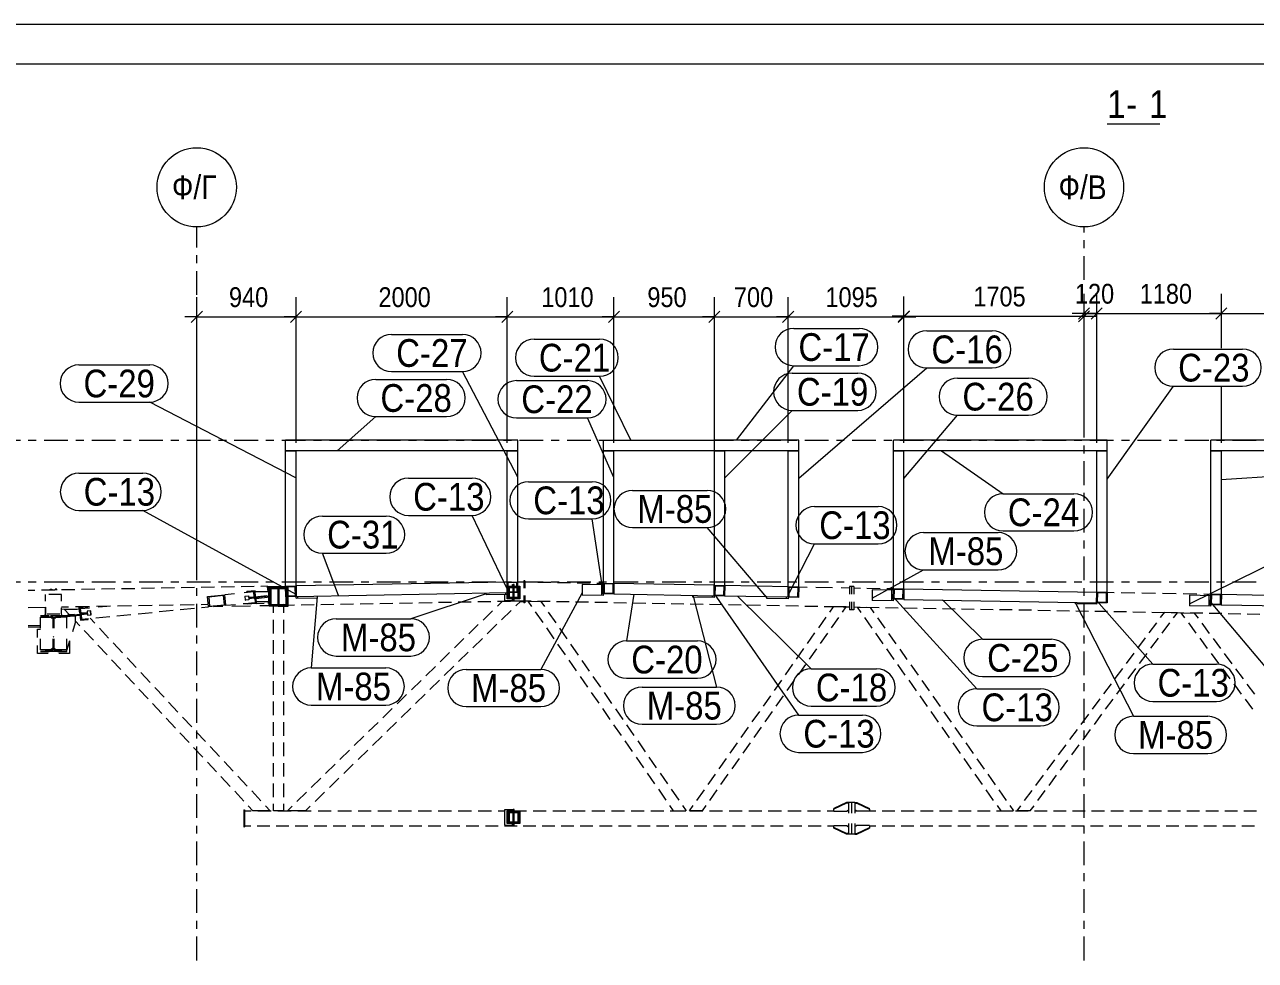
# Model space of a CAD drawing. Header units: millimetres. Extents: x -50 to 544, y -173 to 247.
# Drawn here: x 234.9 to 390.2, y 128.7 to 246.9 of the extents above; entities that cross this region are included whole.
import ezdxf

# ---------------------------------------------------------------- set-up
doc = ezdxf.new("R2010")
doc.units = ezdxf.units.MM
doc.linetypes.add('XKITLINE00', pattern=[0])
doc.linetypes.add('XKITLINE03', pattern=[6, 3, -1, 1, -1])
for name, color, linetype, lineweight in [('DrawingSheet', 5, 'Continuous', 0), ('OtherObjectType', 1, 'Continuous', 0), ('Part', 2, 'Continuous', 0), ('PartMark', 3, 'Continuous', 0), ('S-GRID', 1, 'Continuous', 0), ('Z-DIMENSIONS', 1, 'Continuous', 0)]:
    doc.layers.add(name, color=color, linetype=linetype, lineweight=lineweight)
doc.styles.add('GOST type A', font='ARIAL.TTF')

msp = doc.modelspace()

# ---------------------------------------------------------------- linework, layer by layer
at = {"layer": 'DrawingSheet', "linetype": 'XKITLINE00', "lineweight": 0}
for p, q in [((544.26, 246.85), (-49.74, 246.85)), ((539.26, 241.85), (-29.74, 241.85))]:
    msp.add_line(p, q, dxfattribs=at)
at = {"layer": 'OtherObjectType', "linetype": 'XKITLINE00', "lineweight": 0}
msp.add_line((371.53, 234.32), (378.19, 234.32), dxfattribs=at)
at = {"layer": 'Part', "linetype": 'XKITLINE00', "lineweight": 0}
for p, q in [((297.15, 194.39), (267.81, 194.39)), ((267.81, 193.06), (267.81, 194.39)), ((267.81, 193.06), (267.81, 194.39)), ((297.15, 193.06), (297.15, 194.39)), ((297.15, 193.06), (297.15, 194.39)), ((307.95, 194.39), (321.95, 194.39)), ((307.95, 193.06), (307.95, 194.39)), ((307.95, 193.06), (307.95, 194.39)), ((332.61, 194.39), (321.95, 194.39)), ((321.95, 193.06), (321.95, 194.39)), ((321.95, 193.06), (321.95, 194.39)), ((332.61, 193.06), (332.61, 194.39)), ((332.61, 193.06), (332.61, 194.39)), ((371.55, 194.39), (344.55, 194.39)), ((344.55, 193.06), (344.55, 194.39)), ((344.55, 193.06), (344.55, 194.39)), ((371.55, 193.06), (371.55, 194.39)), ((371.55, 193.06), (371.55, 194.39)), ((412.61, 194.39), (384.61, 194.39)), ((384.61, 193.06), (384.61, 194.39)), ((384.61, 193.06), (384.61, 194.39)), ((297.15, 193.06), (267.81, 193.06)), ((267.81, 175.97), (267.81, 193.06)), ((267.81, 193.06), (269.15, 193.06)), ((269.15, 176), (269.15, 193.06)), ((295.81, 176.48), (295.81, 193.06)), ((295.81, 193.06), (297.15, 193.06)), ((297.15, 176.51), (297.15, 193.06)), ((321.95, 193.06), (307.95, 193.06)), ((307.95, 176.34), (307.95, 193.06)), ((307.95, 193.06), (309.28, 193.06)), ((309.28, 176.31), (309.28, 193.06)), ((332.61, 193.06), (321.95, 193.06)), ((321.95, 176.08), (321.95, 193.06)), ((321.95, 193.06), (323.28, 193.06)), ((323.28, 176.05), (323.28, 193.06)), ((331.28, 175.9), (331.28, 193.06)), ((331.28, 193.06), (332.61, 193.06)), ((332.61, 175.87), (332.61, 193.06)), ((371.55, 193.06), (344.55, 193.06)), ((344.55, 175.66), (344.55, 193.06)), ((344.55, 193.06), (345.88, 193.06)), ((345.88, 175.64), (345.88, 193.06)), ((370.21, 175.21), (370.21, 193.06)), ((370.21, 193.06), (371.55, 193.06)), ((371.55, 175.21), (371.55, 193.06)), ((412.61, 193.06), (384.61, 193.06)), ((384.61, 174.96), (384.61, 193.06)), ((384.61, 193.06), (385.95, 193.06)), ((385.95, 174.94), (385.95, 193.06)), ((238.11, 175.47), (238.11, 175.59)), ((238.11, 175.59), (238.32, 175.59)), ((238.32, 175.59), (238.32, 175.47)), ((238.96, 175.59), (238.75, 175.59)), ((238.75, 175.59), (238.75, 175.48)), ((238.96, 175.48), (238.96, 175.59)), ((243.74, 175.57), (242.06, 175.54)), ((246.26, 175.61), (244.58, 175.58)), ((248.78, 175.65), (247.1, 175.62)), ((251.29, 175.7), (249.62, 175.67)), ((253.81, 175.74), (252.13, 175.71)), ((256.33, 175.79), (254.65, 175.76)), ((258.85, 175.83), (257.17, 175.8)), ((261.36, 175.88), (259.69, 175.85)), ((263.88, 175.92), (262.2, 175.89)), ((265.56, 175.95), (264.72, 175.94)), ((265.56, 175.93), (267.81, 175.97)), ((265.57, 175.46), (265.56, 175.95)), ((265.56, 175.9), (265.61, 175.9)), ((265.63, 175.3), (265.61, 175.9)), ((265.75, 175.3), (265.75, 175.84)), ((265.75, 175.84), (266.89, 175.84)), ((265.88, 175.71), (268.01, 175.71)), ((265.88, 173.57), (265.88, 175.71)), ((265.97, 175.61), (265.97, 173.67)), ((267.92, 175.61), (265.97, 175.61)), ((267.21, 175.76), (266.68, 175.76)), ((266.68, 175.76), (266.68, 175.71)), ((267, 175.84), (266.89, 175.84)), ((266.89, 175.76), (266.89, 175.84)), ((266.89, 173.67), (266.89, 175.61)), ((267, 175.84), (267.81, 175.84)), ((267, 175.76), (267, 175.84)), ((267, 173.67), (267, 175.61)), ((267.21, 175.71), (267.21, 175.76)), ((267.84, 175.61), (267.74, 175.71)), ((267.81, 175.97), (269.15, 176)), ((267.84, 174.64), (267.81, 175.97)), ((269.05, 175.9), (267.91, 175.88)), ((267.91, 175.88), (267.93, 174.73)), ((267.91, 175.84), (268.15, 175.84)), ((267.92, 173.67), (267.92, 175.61)), ((268.01, 175.71), (268.01, 173.57)), ((268.15, 174.74), (268.15, 175.84)), ((269.08, 174.75), (269.05, 175.9)), ((295.79, 176.48), (269.15, 176)), ((269.15, 176), (269.17, 174.66)), ((295.79, 176.48), (297.12, 176.51)), ((295.79, 176.48), (295.81, 176.48)), ((295.81, 175.15), (295.79, 176.48)), ((295.79, 176.48), (295.79, 176.48)), ((297.03, 176.41), (295.88, 176.39)), ((295.88, 176.39), (295.9, 175.25)), ((295.89, 175.97), (296.56, 175.97)), ((295.95, 175.83), (297.28, 175.83)), ((295.95, 174.5), (295.95, 175.83)), ((296.04, 175.74), (296.04, 174.59)), ((297.19, 175.74), (296.04, 175.74)), ((296.35, 175.83), (296.35, 175.89)), ((296.35, 175.89), (296.88, 175.89)), ((296.47, 175.97), (296.47, 176.17)), ((296.47, 176.17), (296.56, 176.17)), ((296.67, 176.17), (296.56, 176.17)), ((296.56, 175.89), (296.56, 176.17)), ((296.56, 175.26), (296.56, 175.74)), ((296.67, 175.89), (296.67, 176.17)), ((296.67, 175.97), (297.04, 175.97)), ((296.67, 175.26), (296.67, 175.74)), ((296.95, 175.74), (296.86, 175.83)), ((296.88, 175.83), (296.88, 175.89)), ((297.05, 175.27), (297.03, 176.41)), ((297.12, 176.51), (297.15, 175.17)), ((297.12, 176.51), (297.15, 176.51)), ((297.13, 175.97), (297.41, 175.97)), ((297.15, 176.51), (297.88, 176.52)), ((297.19, 174.59), (297.19, 175.74)), ((297.28, 175.83), (297.28, 174.5)), ((297.41, 175.97), (297.41, 174.37)), ((298.01, 176.66), (297.88, 176.66)), ((297.88, 176.66), (297.88, 175.72)), ((298.01, 176.66), (298.01, 175.72)), ((298.01, 176.52), (298.84, 176.51)), ((299.67, 176.49), (301.32, 176.46)), ((302.15, 176.45), (303.81, 176.41)), ((304.63, 176.4), (306.29, 176.37)), ((305.28, 176.19), (305.25, 174.85)), ((307.94, 176.14), (305.28, 176.19)), ((307.12, 176.35), (307.95, 176.34)), ((307.73, 174.81), (307.76, 176.14)), ((307.92, 175), (307.95, 176.34)), ((307.95, 176.34), (309.28, 176.31)), ((308.04, 176.24), (308.02, 175.1)), ((309.18, 176.22), (308.04, 176.24)), ((309.16, 175.07), (309.18, 176.22)), ((309.28, 176.31), (309.25, 174.98)), ((321.94, 176.08), (309.28, 176.31)), ((321.92, 174.74), (321.95, 176.08)), ((321.92, 174.74), (321.94, 176.08)), ((321.94, 176.08), (321.95, 176.08)), ((321.94, 175.88), (321.94, 175.88)), ((321.95, 176.08), (323.28, 176.05)), ((322.04, 175.98), (322.02, 174.83)), ((323.18, 175.96), (322.04, 175.98)), ((323.16, 174.81), (323.18, 175.96)), ((323.28, 176.05), (323.25, 174.72)), ((331.28, 175.9), (323.28, 176.05)), ((331.25, 174.57), (331.28, 175.9)), ((331.26, 174.57), (331.28, 175.9)), ((331.28, 175.9), (332.61, 175.87)), ((331.28, 175.9), (331.28, 175.9)), ((331.28, 175.7), (331.28, 175.7)), ((331.37, 175.8), (331.35, 174.66)), ((332.52, 175.78), (331.37, 175.8)), ((332.5, 174.64), (332.52, 175.78)), ((332.61, 175.87), (332.59, 174.54)), ((332.61, 175.88), (333.68, 175.86)), ((334.75, 175.84), (336.88, 175.8)), ((337.95, 175.78), (339.01, 175.76)), ((339.28, 175.92), (339.01, 175.93)), ((339.01, 175.93), (339.01, 174.95)), ((339.55, 175.92), (339.28, 175.92)), ((339.28, 175.92), (339.28, 174.95)), ((339.28, 175.92), (339.28, 174.95)), ((339.55, 175.92), (339.54, 174.95)), ((339.55, 175.75), (340.38, 175.73)), ((341.21, 175.72), (342.88, 175.69)), ((343.71, 175.67), (344.55, 175.66)), ((344.52, 174.33), (344.55, 175.66)), ((344.55, 175.66), (345.88, 175.64)), ((344.64, 175.56), (344.62, 174.42)), ((345.78, 175.54), (344.64, 175.56)), ((345.88, 175.64), (345.86, 174.3)), ((345.88, 175.64), (370.21, 175.21)), ((236.19, 175.43), (235.35, 175.42)), ((238.71, 175.48), (237.03, 175.45)), ((237.53, 174.09), (237.53, 174.92)), ((239.53, 174.92), (237.95, 174.92)), ((239.53, 174.09), (239.53, 174.92)), ((241.22, 175.52), (239.55, 175.49)), ((257.97, 174.67), (260.15, 174.88)), ((258.1, 173.34), (257.97, 174.67)), ((260.01, 174.77), (258.13, 174.59)), ((258.13, 174.59), (258.24, 173.45)), ((258.98, 174.67), (258.88, 174.76)), ((260.12, 173.63), (260.01, 174.77)), ((261.37, 175), (260.15, 174.88)), ((260.28, 173.55), (260.15, 174.88)), ((263.82, 175.23), (262.6, 175.11)), ((262.68, 174.72), (262.73, 174.19)), ((262.68, 174.72), (262.71, 174.72)), ((262.71, 174.72), (263.13, 174.76)), ((262.76, 174.19), (262.71, 174.72)), ((262.73, 174.19), (262.76, 174.19)), ((263.18, 174.23), (262.76, 174.19)), ((263.97, 175.38), (262.92, 175.28)), ((262.93, 175.15), (262.92, 175.28)), ((263.13, 174.76), (263.18, 174.23)), ((263.15, 174.55), (265.47, 174.77)), ((263.15, 174.56), (263.87, 174.63)), ((263.16, 174.45), (264.42, 174.57)), ((263.16, 174.43), (263.89, 174.5)), ((263.37, 174.47), (263.36, 174.57)), ((263.87, 174.63), (263.82, 175.23)), ((263.96, 174.63), (263.89, 175.37)), ((263.89, 174.5), (263.9, 174.37)), ((264.04, 174.64), (263.97, 175.38)), ((264.04, 173.78), (263.97, 174.52)), ((263.98, 175.3), (265.88, 175.3)), ((264.05, 174.53), (264.12, 173.79)), ((264.06, 174.42), (265.88, 174.6)), ((265.87, 174.7), (264.42, 174.57)), ((264.59, 174.48), (264.58, 174.58)), ((265.48, 174.67), (265.47, 174.77)), ((265.72, 174.69), (265.72, 175.3)), ((265.72, 173.97), (265.72, 174.58)), ((265.88, 174.6), (265.87, 174.7)), ((265.97, 175.23), (265.88, 175.33)), ((269.17, 174.66), (267.84, 174.64)), ((268.01, 175.44), (267.92, 175.53)), ((267.93, 174.73), (269.08, 174.75)), ((268.15, 173.44), (268.15, 174.64)), ((269.17, 174.66), (295.81, 175.15)), ((269.17, 174.46), (269.17, 174.66)), ((269.17, 174.46), (271.84, 174.51)), ((269.36, 174.47), (269.36, 174.67)), ((271.84, 174.51), (271.84, 174.71)), ((289.62, 173.97), (291.27, 174)), ((292.1, 174.02), (293.75, 174.05)), ((293.15, 174.9), (293.15, 175.1)), ((293.15, 174.9), (295.63, 174.95)), ((294.56, 173.46), (295.16, 174.04)), ((294.58, 174.06), (296.23, 174.09)), ((295.41, 174.05), (295.41, 174.08)), ((295.49, 174.17), (295.49, 174.94)), ((295.49, 174.17), (296.56, 174.17)), ((295.63, 174.95), (295.63, 175.15)), ((295.63, 174.95), (295.82, 174.95)), ((297.15, 175.17), (295.81, 175.15)), ((295.82, 174.95), (295.81, 175.15)), ((295.81, 174.37), (295.81, 174.95)), ((296.56, 174.37), (295.81, 174.37)), ((295.9, 175.25), (297.05, 175.27)), ((297.5, 174.09), (295.91, 174.06)), ((297.28, 174.5), (295.95, 174.5)), ((296.04, 174.59), (297.19, 174.59)), ((296.35, 174.45), (296.35, 174.5)), ((296.35, 174.45), (296.88, 174.45)), ((296.47, 174.17), (296.47, 174.37)), ((296.56, 174.59), (296.56, 175.16)), ((296.56, 174.17), (296.56, 174.45)), ((296.56, 174.17), (296.67, 174.17)), ((296.56, 174.07), (296.56, 174.1)), ((296.67, 174.59), (296.67, 175.17)), ((296.67, 174.17), (296.67, 174.45)), ((297.41, 174.37), (296.67, 174.37)), ((296.67, 174.07), (296.67, 174.1)), ((296.88, 174.45), (296.88, 174.5)), ((296.89, 173.5), (297.5, 174.09)), ((297.05, 174.11), (297.88, 174.12)), ((297.28, 175.41), (297.19, 175.51)), ((297.81, 174.12), (297.81, 173.97)), ((297.88, 174.79), (297.88, 173.86)), ((298.01, 174.79), (298.01, 173.86)), ((298.01, 174.12), (298.82, 174.11)), ((298.4, 174.08), (300.04, 174.05)), ((298.4, 174.08), (298.87, 173.41)), ((299.62, 174.09), (301.23, 174.06)), ((300.04, 174.05), (300.51, 173.38)), ((302.03, 174.05), (303.64, 174.02)), ((304.44, 174), (306.05, 173.97)), ((307.92, 174.8), (305.25, 174.85)), ((307.92, 175), (307.92, 174.8)), ((309.25, 174.98), (307.92, 175)), ((308.02, 175.1), (309.16, 175.07)), ((309.25, 174.98), (321.92, 174.74)), ((319.25, 174.59), (319.25, 174.79)), ((321.92, 174.54), (319.25, 174.59)), ((321.73, 174.55), (321.73, 174.75)), ((321.92, 174.74), (321.92, 174.54)), ((323.25, 174.72), (321.92, 174.74)), ((322.02, 174.83), (323.16, 174.81)), ((323.25, 174.72), (323.27, 175.38)), ((331.25, 174.57), (323.25, 174.72)), ((323.25, 174.72), (323.25, 174.72)), ((328.59, 174.42), (328.59, 174.62)), ((331.25, 174.37), (328.59, 174.42)), ((331.06, 174.37), (331.07, 174.57)), ((331.26, 174.57), (331.25, 174.37)), ((332.59, 174.54), (331.26, 174.57)), ((331.35, 174.66), (332.5, 174.64)), ((341.88, 175.51), (341.85, 174.17)), ((344.52, 174.13), (341.85, 174.17)), ((344.54, 175.46), (341.88, 175.51)), ((344.33, 174.13), (344.36, 175.46)), ((344.52, 174.33), (344.52, 174.13)), ((345.86, 174.3), (344.52, 174.33)), ((344.62, 174.42), (345.76, 174.4)), ((345.76, 174.4), (345.78, 175.54)), ((345.86, 174.3), (370.19, 173.88)), ((370.19, 173.88), (370.21, 175.21)), ((370.21, 175.21), (371.55, 175.19)), ((370.21, 175.21), (371.55, 175.21)), ((370.3, 175.12), (370.28, 173.97)), ((371.45, 175.1), (370.3, 175.12)), ((371.43, 173.95), (371.45, 175.1)), ((371.55, 175.19), (371.52, 173.86)), ((371.55, 175.19), (372.42, 175.17)), ((373.29, 175.16), (375.03, 175.13)), ((375.9, 175.11), (377.64, 175.08)), ((378.51, 175.07), (380.26, 175.04)), ((381.13, 175.02), (382.87, 174.99)), ((381.94, 174.81), (381.92, 173.47)), ((384.61, 174.76), (381.94, 174.81)), ((383.74, 174.98), (384.61, 174.96)), ((384.4, 173.43), (384.42, 174.76)), ((384.59, 173.63), (384.61, 174.96)), ((384.61, 174.96), (385.95, 174.94)), ((384.7, 174.87), (384.68, 173.72)), ((385.85, 174.85), (384.7, 174.87)), ((385.83, 173.7), (385.85, 174.85)), ((385.95, 174.94), (385.92, 173.6)), ((385.95, 174.94), (411.28, 174.5)), ((235.35, 173.28), (237.53, 173.32)), ((237.53, 173.32), (237.53, 172.26)), ((237.53, 172.42), (237.53, 173.25)), ((239.53, 173.36), (240.42, 173.37)), ((239.53, 172.42), (239.53, 173.25)), ((239.53, 173.05), (241.8, 173.09)), ((239.92, 173.03), (241.5, 173.06)), ((240.52, 172.39), (239.92, 173.03)), ((240.38, 172.38), (241.18, 172.45)), ((241.3, 173.39), (243.06, 173.42)), ((241.49, 172.37), (242.79, 172.5)), ((241.78, 173.26), (242.76, 173.35)), ((241.85, 172.52), (241.78, 173.26)), ((241.94, 172.52), (241.87, 173.27)), ((241.96, 173.14), (243.06, 173.25)), ((242.01, 172.54), (241.96, 173.14)), ((241.98, 172.53), (242.78, 172.6)), ((242.78, 172.62), (242.01, 172.54)), ((242.03, 172.41), (242.79, 172.48)), ((242.59, 172.48), (242.58, 172.59)), ((242.76, 173.35), (242.77, 173.22)), ((243.23, 172.86), (242.76, 172.82)), ((242.76, 172.82), (242.81, 172.29)), ((243.25, 172.33), (243.2, 172.86)), ((243.28, 172.33), (243.23, 172.86)), ((243.95, 173.44), (245.71, 173.47)), ((244.17, 173.35), (245.28, 173.46)), ((246.59, 173.48), (248.36, 173.51)), ((249.2, 172.49), (250.98, 172.66)), ((249.24, 173.53), (251, 173.56)), ((251.87, 172.75), (253.65, 172.92)), ((251.89, 173.58), (253.65, 173.61)), ((254.53, 173.62), (256.3, 173.65)), ((254.54, 173), (256.32, 173.17)), ((257.18, 173.67), (258.06, 173.69)), ((257.21, 173.26), (258.1, 173.34)), ((260.28, 173.55), (258.1, 173.34)), ((258.24, 173.45), (260.12, 173.63)), ((258.71, 173.4), (259.89, 173.43)), ((260.27, 173.61), (260.11, 173.74)), ((260.28, 173.55), (261.5, 173.67)), ((261.06, 173.45), (263.4, 173.49)), ((262.47, 173.76), (263.06, 173.77)), ((262.72, 173.79), (263.94, 173.9)), ((263.07, 173.69), (263.06, 173.82)), ((264.12, 173.79), (263.07, 173.69)), ((265.88, 173.97), (264.1, 173.97)), ((264.12, 173.79), (265.12, 173.81)), ((264.57, 173.51), (265.75, 173.53)), ((265.6, 173.87), (265.65, 173.87)), ((265.65, 173.87), (265.65, 173.97)), ((265.75, 173.44), (265.75, 173.97)), ((266.89, 173.44), (265.75, 173.44)), ((268.01, 173.57), (265.88, 173.57)), ((265.97, 173.67), (267.92, 173.67)), ((266.28, 172.58), (266.28, 173.44)), ((266.68, 173.52), (266.68, 173.57)), ((267.21, 173.52), (266.68, 173.52)), ((266.89, 173.44), (266.89, 173.52)), ((266.89, 173.44), (267, 173.44)), ((267, 173.44), (267, 173.52)), ((267, 173.44), (268.15, 173.44)), ((267.21, 173.57), (267.21, 173.52)), ((267.63, 173.57), (267.54, 173.67)), ((267.61, 172.58), (267.61, 173.44)), ((268.15, 173.58), (268.97, 173.59)), ((269.8, 173.61), (271.45, 173.64)), ((272.28, 173.65), (273.93, 173.68)), ((274.75, 173.7), (276.41, 173.73)), ((277.23, 173.74), (278.88, 173.77)), ((279.71, 173.79), (281.36, 173.82)), ((282.19, 173.83), (283.84, 173.86)), ((284.66, 173.88), (286.32, 173.91)), ((287.14, 173.93), (288.79, 173.96)), ((292.75, 171.69), (293.96, 172.87)), ((295.08, 171.73), (296.29, 172.91)), ((297.81, 173.97), (297.37, 173.97)), ((298.01, 173.86), (297.88, 173.86)), ((299.34, 172.73), (300.28, 171.37)), ((300.98, 172.7), (301.92, 171.34)), ((306.85, 173.96), (308.46, 173.93)), ((309.27, 173.91), (310.87, 173.88)), ((311.68, 173.87), (313.29, 173.84)), ((314.09, 173.82), (315.7, 173.79)), ((316.5, 173.78), (318.11, 173.75)), ((318.91, 173.73), (320.52, 173.7)), ((321.32, 173.69), (322.93, 173.66)), ((323.74, 173.64), (325.34, 173.61)), ((326.15, 173.6), (327.76, 173.57)), ((328.56, 173.55), (330.17, 173.52)), ((330.97, 173.51), (332.58, 173.48)), ((333.38, 173.46), (334.99, 173.43)), ((335.79, 173.42), (337.4, 173.39)), ((336.52, 172.7), (336.98, 173.36)), ((338.59, 173.34), (337.01, 173.36)), ((338.13, 172.68), (338.59, 173.34)), ((338.21, 173.37), (339.01, 173.36)), ((339.01, 173.97), (339.01, 172.99)), ((339.28, 172.99), (339.01, 172.99)), ((339.28, 173.97), (339.28, 172.99)), ((339.28, 173.97), (339.28, 172.99)), ((339.54, 172.99), (339.28, 172.99)), ((339.54, 173.97), (339.54, 172.99)), ((339.54, 173.35), (340.34, 173.33)), ((339.97, 173.31), (341.62, 173.28)), ((339.97, 173.31), (340.43, 172.65)), ((341.14, 173.32), (342.75, 173.29)), ((341.62, 173.28), (342.09, 172.62)), ((343.55, 173.28), (345.15, 173.25)), ((345.95, 173.23), (347.55, 173.21)), ((348.35, 173.19), (349.95, 173.16)), ((350.76, 173.15), (352.36, 173.12)), ((353.16, 173.11), (354.76, 173.08)), ((355.56, 173.07), (357.16, 173.04)), ((357.96, 173.02), (359.56, 173)), ((360.37, 172.98), (361.97, 172.96)), ((362.77, 172.94), (364.37, 172.91)), ((365.17, 172.9), (366.77, 172.87)), ((367.52, 173.73), (367.52, 173.93)), ((370.19, 173.68), (367.52, 173.73)), ((367.57, 172.86), (369.18, 172.83)), ((369.98, 172.82), (371.58, 172.79)), ((370, 173.68), (370, 173.88)), ((370.19, 173.88), (370.19, 173.68)), ((371.52, 173.86), (370.19, 173.88)), ((370.28, 173.97), (371.43, 173.95)), ((372.38, 172.77), (373.98, 172.75)), ((374.78, 172.73), (376.38, 172.7)), ((377.18, 172.69), (378.79, 172.66)), ((378.28, 171.99), (378.75, 172.63)), ((380.39, 172.6), (378.81, 172.63)), ((379.59, 172.65), (381.19, 172.62)), ((379.92, 171.96), (380.39, 172.6)), ((380.84, 172.6), (382.52, 172.57)), ((380.84, 172.6), (381.31, 171.96)), ((384.59, 173.43), (381.92, 173.47)), ((381.99, 172.61), (383.59, 172.58)), ((382.52, 172.57), (383, 171.93)), ((384.39, 172.56), (385.99, 172.54)), ((384.59, 173.63), (384.59, 173.43)), ((385.92, 173.6), (384.59, 173.63)), ((384.68, 173.72), (385.83, 173.7)), ((385.92, 173.6), (411.26, 173.16)), ((386.8, 172.52), (388.4, 172.49)), ((389.2, 172.48), (390.8, 172.45)), ((235.35, 171.01), (236.87, 171.03)), ((236.87, 172.26), (237.98, 172.26)), ((236.87, 172.07), (238.3, 172.07)), ((236.87, 170.68), (236.87, 172.06)), ((236.87, 172.06), (238.21, 172.06)), ((238.47, 172.07), (236.89, 172.07)), ((237.47, 172.26), (237.47, 172.39)), ((237.47, 172.39), (237.53, 172.39)), ((237.47, 172.06), (237.47, 172.07)), ((237.53, 172.26), (237.53, 172.42)), ((237.53, 172.26), (237.53, 172.26)), ((239.31, 172.42), (237.72, 172.42)), ((238.14, 172.26), (239.53, 172.26)), ((238.21, 172.06), (238.38, 171.88)), ((238.47, 170.68), (238.47, 172.07)), ((238.47, 171.75), (238.59, 171.87)), ((238.59, 171.79), (238.59, 172.07)), ((238.59, 172.07), (239.44, 172.07)), ((238.59, 172.07), (238.59, 170.68)), ((238.86, 172.06), (238.68, 171.88)), ((238.79, 172.07), (238.98, 172.26)), ((240.2, 172.07), (238.8, 172.07)), ((240.2, 172.06), (238.86, 172.06)), ((239.09, 172.26), (240.2, 172.26)), ((239.53, 172.39), (239.6, 172.39)), ((239.6, 172.26), (239.6, 172.39)), ((239.6, 172.06), (239.6, 172.07)), ((240.2, 172.25), (241.49, 172.37)), ((240.2, 172.25), (240.2, 172.26)), ((240.2, 172.26), (240.2, 172.07)), ((240.2, 172.1), (240.2, 172.25)), ((240.21, 172.14), (240.2, 172.25)), ((240.2, 170.68), (240.2, 172.06)), ((240.21, 172.14), (241.87, 172.3)), ((240.39, 172.27), (240.38, 172.38)), ((240.76, 172.2), (240.75, 172.3)), ((241.27, 171.35), (240.91, 170.21)), ((241, 172.22), (241.25, 172.24)), ((241.27, 172.24), (241.27, 171.35)), ((241.84, 170.97), (241.27, 171.59)), ((241.86, 172.41), (241.93, 171.67)), ((241.93, 171.67), (242.91, 171.76)), ((242.02, 171.67), (241.95, 172.42)), ((242.03, 172.41), (242.08, 171.81)), ((242.08, 171.81), (242.97, 171.9)), ((242.81, 172.29), (243.28, 172.33)), ((242.91, 171.76), (242.9, 171.89)), ((243.73, 171.29), (243.15, 171.92)), ((243.86, 171.98), (245.64, 172.15)), ((246.53, 172.24), (248.31, 172.41)), ((266.28, 170), (266.28, 171.72)), ((267.61, 170), (267.61, 171.72)), ((290.94, 169.93), (292.15, 171.11)), ((293.27, 169.97), (294.48, 171.15)), ((335.12, 170.72), (336.05, 172.04)), ((336.73, 170.7), (337.66, 172.02)), ((340.9, 171.99), (341.83, 170.68)), ((342.55, 171.97), (343.48, 170.65)), ((376.85, 170.07), (377.8, 171.35)), ((378.49, 170.04), (379.44, 171.32)), ((381.79, 171.32), (382.74, 170.03)), ((383.47, 171.29), (384.42, 170.01)), ((235.35, 170.82), (236.87, 170.85)), ((236.53, 169.5), (236.53, 170.52)), ((236.53, 170.52), (236.87, 170.52)), ((238.47, 169.51), (238.59, 169.63)), ((243.57, 169.13), (242.42, 170.36)), ((245.48, 169.42), (244.32, 170.67)), ((289.14, 168.17), (290.34, 169.35)), ((291.46, 168.2), (292.67, 169.38)), ((300.75, 170.69), (301.7, 169.33)), ((302.4, 170.66), (303.34, 169.31)), ((333.72, 168.74), (334.65, 170.06)), ((335.34, 168.72), (336.27, 170.04)), ((342.29, 170.02), (343.22, 168.7)), ((343.94, 169.99), (344.87, 168.68)), ((375.42, 168.14), (376.37, 169.43)), ((377.06, 168.12), (378.01, 169.4)), ((383.22, 169.39), (384.17, 168.11)), ((384.9, 169.37), (385.85, 168.09)), ((236.53, 167.46), (236.53, 168.48)), ((236.87, 167.92), (236.87, 169.3)), ((236.87, 167.92), (236.87, 167.92)), ((236.87, 167.92), (238.21, 167.92)), ((238.21, 167.92), (236.87, 167.92)), ((236.87, 167.91), (236.88, 167.91)), ((237.27, 167.91), (238.47, 167.91)), ((237.47, 167.91), (237.47, 167.92)), ((238.21, 167.92), (238.47, 168.19)), ((238.47, 168.19), (238.21, 167.92)), ((238.47, 167.91), (238.47, 169.3)), ((238.59, 169.3), (238.59, 167.91)), ((238.59, 167.91), (238.59, 168.19)), ((238.59, 168.19), (238.86, 167.92)), ((238.59, 167.91), (240.18, 167.91)), ((240.2, 167.92), (238.86, 167.92)), ((238.86, 167.92), (238.86, 167.92)), ((238.86, 167.92), (240.2, 167.92)), ((238.93, 167.72), (239.12, 167.91)), ((239.6, 167.91), (239.6, 167.92)), ((240.2, 167.92), (240.2, 169.3)), ((240.56, 169.07), (240.2, 167.92)), ((240.2, 167.72), (240.2, 167.91)), ((240.53, 168.99), (240.53, 167.46)), ((245.29, 167.28), (244.14, 168.51)), ((247.23, 167.55), (246.07, 168.8)), ((266.28, 167.41), (266.28, 169.14)), ((267.61, 167.41), (267.61, 169.14)), ((302.17, 168.65), (303.11, 167.3)), ((303.81, 168.63), (304.75, 167.27)), ((332.33, 166.76), (333.26, 168.08)), ((333.94, 166.74), (334.87, 168.06)), ((343.69, 168.04), (344.62, 166.72)), ((345.34, 168.02), (346.26, 166.7)), ((237.87, 167.46), (236.53, 167.46)), ((236.87, 167.72), (237.98, 167.72)), ((236.87, 167.72), (237.98, 167.72)), ((239.6, 167.72), (237.47, 167.72)), ((237.47, 167.72), (237.47, 167.72)), ((239.09, 167.72), (240.2, 167.72)), ((239.09, 167.72), (240.2, 167.72)), ((240.53, 167.46), (239.2, 167.46)), ((239.6, 167.72), (239.6, 167.72)), ((247.02, 165.44), (245.87, 166.67)), ((248.98, 165.68), (247.82, 166.93)), ((266.28, 164.83), (266.28, 166.55)), ((267.61, 164.83), (267.61, 166.55)), ((287.33, 166.41), (288.53, 167.58)), ((289.65, 166.44), (290.86, 167.62)), ((303.58, 166.62), (304.52, 165.26)), ((305.22, 166.6), (306.16, 165.24)), ((373.99, 166.22), (374.94, 167.5)), ((375.63, 166.2), (376.58, 167.48)), ((384.64, 167.47), (385.6, 166.19)), ((386.32, 167.45), (387.27, 166.17)), ((248.74, 163.6), (247.59, 164.83)), ((250.73, 163.81), (249.56, 165.06)), ((285.52, 164.65), (286.73, 165.82)), ((287.84, 164.67), (289.05, 165.85)), ((330.93, 164.78), (331.86, 166.1)), ((332.55, 164.76), (333.48, 166.08)), ((345.08, 166.06), (346.01, 164.75)), ((346.73, 166.04), (347.66, 164.73)), ((372.55, 164.29), (373.51, 165.58)), ((374.2, 164.27), (375.15, 165.56)), ((386.07, 165.55), (387.02, 164.27)), ((387.75, 165.53), (388.7, 164.25)), ((252.48, 161.95), (251.31, 163.19)), ((266.28, 162.25), (266.28, 163.97)), ((267.61, 162.25), (267.61, 163.97)), ((283.71, 162.88), (284.92, 164.06)), ((286.03, 162.91), (287.24, 164.09)), ((304.99, 164.58), (305.93, 163.22)), ((306.63, 164.56), (307.57, 163.21)), ((329.53, 162.8), (330.46, 164.12)), ((331.15, 162.78), (332.08, 164.1)), ((346.48, 164.09), (347.41, 162.77)), ((348.12, 164.07), (349.05, 162.75)), ((371.12, 162.37), (372.08, 163.65)), ((372.77, 162.35), (373.73, 163.63)), ((387.5, 163.63), (388.45, 162.35)), ((389.18, 163.61), (390.13, 162.33)), ((250.47, 161.75), (249.32, 162.98)), ((281.91, 161.12), (283.11, 162.3)), ((284.22, 161.14), (285.43, 162.32)), ((306.4, 162.55), (307.35, 161.19)), ((308.04, 162.53), (308.98, 161.17)), ((328.14, 160.82), (329.07, 162.14)), ((329.76, 160.8), (330.69, 162.12)), ((347.87, 162.11), (348.8, 160.79)), ((349.51, 162.09), (350.44, 160.78)), ((369.69, 160.44), (370.65, 161.73)), ((371.34, 160.43), (372.3, 161.71)), ((388.93, 161.71), (389.88, 160.42)), ((252.19, 159.91), (251.04, 161.14)), ((254.23, 160.08), (253.06, 161.32)), ((266.28, 159.67), (266.28, 161.39)), ((267.61, 159.67), (267.61, 161.39)), ((280.1, 159.36), (281.3, 160.53)), ((282.41, 159.38), (283.62, 160.56)), ((307.82, 160.51), (308.76, 159.15)), ((309.45, 160.49), (310.39, 159.14)), ((326.74, 158.84), (327.67, 160.16)), ((328.36, 158.83), (329.29, 160.14)), ((349.26, 160.13), (350.19, 158.81)), ((350.91, 160.12), (351.83, 158.8)), ((253.92, 158.06), (252.77, 159.29)), ((255.98, 158.21), (254.81, 159.45)), ((266.28, 157.08), (266.28, 158.8)), ((267.61, 157.08), (267.61, 158.8)), ((278.29, 157.6), (279.5, 158.77)), ((280.6, 157.61), (281.81, 158.79)), ((309.23, 158.47), (310.17, 157.12)), ((368.26, 158.52), (369.22, 159.8)), ((369.92, 158.51), (370.87, 159.79)), ((255.65, 156.22), (254.49, 157.45)), ((257.73, 156.34), (256.56, 157.58)), ((276.48, 155.84), (277.69, 157.01)), ((278.79, 155.85), (280, 157.03)), ((310.86, 158.46), (311.8, 157.1)), ((325.34, 156.86), (326.27, 158.18)), ((326.97, 156.85), (327.9, 158.17)), ((350.66, 158.16), (351.59, 156.84)), ((352.3, 158.14), (353.23, 156.83)), ((366.83, 156.59), (367.79, 157.88)), ((368.49, 156.58), (369.44, 157.87)), ((257.37, 154.37), (256.22, 155.6)), ((259.47, 154.47), (258.31, 155.71)), ((266.28, 154.5), (266.28, 156.22)), ((267.61, 154.5), (267.61, 156.22)), ((310.64, 156.44), (311.58, 155.08)), ((312.27, 156.43), (313.21, 155.07)), ((323.94, 154.88), (324.88, 156.2)), ((325.57, 154.87), (326.5, 156.19)), ((352.05, 156.18), (352.98, 154.86)), ((353.69, 156.17), (354.62, 154.85)), ((365.4, 154.67), (366.36, 155.95)), ((367.06, 154.66), (368.01, 155.94)), ((261.22, 152.6), (260.06, 153.84)), ((274.68, 154.07), (275.88, 155.25)), ((276.98, 154.08), (278.19, 155.26)), ((312.06, 154.4), (313, 153.04)), ((313.68, 154.39), (314.62, 153.04)), ((322.55, 152.89), (323.48, 154.22)), ((324.18, 152.89), (325.11, 154.21)), ((353.45, 154.2), (354.38, 152.88)), ((355.08, 154.19), (356.01, 152.88)), ((363.97, 152.74), (364.93, 154.03)), ((365.63, 152.74), (366.58, 154.02)), ((259.1, 152.53), (257.95, 153.76)), ((266.28, 151.92), (266.28, 153.64)), ((267.61, 151.92), (267.61, 153.64)), ((272.87, 152.31), (274.07, 153.49)), ((275.17, 152.32), (276.37, 153.5)), ((313.47, 152.36), (314.41, 151.01)), ((315.1, 152.36), (316.04, 151)), ((260.82, 150.69), (259.67, 151.92)), ((262.97, 150.73), (261.81, 151.97)), ((266.28, 149.33), (266.28, 151.06)), ((267.61, 149.33), (267.61, 151.06)), ((271.06, 150.55), (272.27, 151.72)), ((273.36, 150.55), (274.56, 151.73)), ((321.15, 150.91), (322.08, 152.23)), ((322.78, 150.91), (323.71, 152.23)), ((354.84, 152.23), (355.77, 150.91)), ((356.48, 152.22), (357.4, 150.9)), ((362.54, 150.82), (363.5, 152.1)), ((364.2, 150.82), (365.15, 152.1)), ((262.55, 148.84), (261.4, 150.07)), ((264.72, 148.86), (263.56, 150.11)), ((269.25, 148.79), (270.46, 149.96)), ((271.55, 148.79), (272.75, 149.97)), ((314.88, 150.33), (315.82, 148.97)), ((316.51, 150.32), (317.45, 148.97)), ((319.75, 148.93), (320.69, 150.25)), ((321.38, 148.93), (322.31, 150.25)), ((356.23, 150.25), (357.16, 148.93)), ((357.87, 150.25), (358.8, 148.93)), ((361.11, 148.9), (362.07, 150.18)), ((362.77, 148.89), (363.72, 150.18)), ((262.55, 147.72), (262.55, 145.59)), ((262.55, 147.72), (262.65, 147.72)), ((262.65, 147.72), (262.65, 145.59)), ((262.65, 147.59), (263.5, 147.59)), ((263.7, 147.61), (263.12, 148.23)), ((265.89, 147.61), (263.7, 147.61)), ((264.34, 147.59), (266.02, 147.59)), ((265.89, 147.61), (265.3, 148.24)), ((266.28, 147.61), (266.28, 148.47)), ((267.61, 147.61), (266.28, 147.61)), ((266.86, 147.59), (268.55, 147.59)), ((267.61, 147.61), (267.61, 148.47)), ((268.05, 147.61), (268.65, 148.2)), ((270.34, 147.61), (268.05, 147.61)), ((269.39, 147.59), (271.07, 147.59)), ((270.34, 147.61), (270.94, 148.2)), ((271.92, 147.59), (273.6, 147.59)), ((274.44, 147.59), (276.13, 147.59)), ((276.97, 147.59), (278.65, 147.59)), ((279.49, 147.59), (281.18, 147.59)), ((282.02, 147.59), (283.7, 147.59)), ((284.55, 147.59), (286.23, 147.59)), ((287.07, 147.59), (288.76, 147.59)), ((289.6, 147.59), (291.28, 147.59)), ((292.12, 147.59), (293.81, 147.59)), ((294.65, 147.59), (295.49, 147.59)), ((295.49, 145.79), (295.49, 147.79)), ((295.49, 147.79), (296.56, 147.79)), ((295.81, 145.99), (295.81, 147.59)), ((295.81, 147.59), (296.56, 147.59)), ((296.47, 147.59), (296.47, 147.79)), ((296.67, 147.79), (296.56, 147.79)), ((296.56, 147.51), (296.56, 147.79)), ((296.67, 147.51), (296.67, 147.79)), ((296.67, 147.59), (297.41, 147.59)), ((297.41, 147.59), (298.24, 147.59)), ((297.41, 147.59), (297.41, 145.99)), ((299.06, 147.59), (300.71, 147.59)), ((301.54, 147.59), (303.19, 147.59)), ((304.01, 147.59), (305.66, 147.59)), ((306.49, 147.59), (308.14, 147.59)), ((308.96, 147.59), (310.61, 147.59)), ((311.44, 147.59), (313.09, 147.59)), ((313.91, 147.59), (315.56, 147.59)), ((316.29, 148.29), (316.76, 147.61)), ((316.39, 147.59), (318.04, 147.59)), ((316.76, 147.61), (318.35, 147.61)), ((317.92, 148.29), (318.39, 147.61)), ((318.82, 147.61), (319.29, 148.27)), ((320.45, 147.61), (318.82, 147.61)), ((318.86, 147.59), (320.51, 147.59)), ((320.45, 147.61), (320.92, 148.27)), ((321.34, 147.59), (322.99, 147.59)), ((323.81, 147.59), (325.46, 147.59)), ((326.29, 147.59), (327.94, 147.59)), ((328.76, 147.59), (330.41, 147.59)), ((331.24, 147.59), (332.89, 147.59)), ((333.71, 147.59), (335.36, 147.59)), ((336.19, 147.59), (337.01, 147.59)), ((338.61, 148.66), (337.01, 147.9)), ((338.61, 148.58), (337.01, 147.83)), ((337.01, 147.83), (337.01, 147.9)), ((337.01, 147.55), (337.01, 147.83)), ((338.61, 148.58), (338.61, 148.66)), ((338.88, 148.66), (338.61, 148.66)), ((338.88, 148.58), (338.61, 148.58)), ((338.61, 147.55), (338.88, 147.74)), ((338.67, 147.59), (338.88, 147.59)), ((339.28, 148.66), (338.88, 148.66)), ((338.88, 148.66), (338.88, 147.32)), ((339.68, 148.66), (339.28, 148.66)), ((339.28, 148.66), (339.28, 147.32)), ((339.28, 148.66), (339.28, 147.32)), ((339.68, 148.66), (339.95, 148.66)), ((339.68, 148.66), (339.68, 147.32)), ((339.68, 148.58), (339.95, 148.58)), ((339.95, 147.55), (339.68, 147.74)), ((339.68, 147.59), (339.89, 147.59)), ((339.95, 148.66), (341.55, 147.9)), ((339.95, 148.58), (339.95, 148.66)), ((339.95, 148.58), (341.55, 147.83)), ((341.55, 147.83), (341.55, 147.9)), ((341.55, 147.83), (341.55, 147.55)), ((341.55, 147.59), (342.35, 147.59)), ((343.15, 147.59), (344.75, 147.59)), ((345.55, 147.59), (347.15, 147.59)), ((347.95, 147.59), (349.55, 147.59)), ((350.35, 147.59), (351.96, 147.59)), ((352.76, 147.59), (354.36, 147.59)), ((355.16, 147.59), (356.76, 147.59)), ((357.56, 147.59), (359.16, 147.59)), ((357.63, 148.27), (358.09, 147.61)), ((358.09, 147.61), (359.68, 147.61)), ((359.26, 148.27), (359.72, 147.61)), ((359.96, 147.59), (361.57, 147.59)), ((360.16, 147.61), (360.64, 148.25)), ((361.82, 147.61), (360.16, 147.61)), ((361.82, 147.61), (362.3, 148.25)), ((362.37, 147.59), (363.97, 147.59)), ((364.77, 147.59), (366.37, 147.59)), ((367.17, 147.59), (368.77, 147.59)), ((369.57, 147.59), (371.18, 147.59)), ((371.98, 147.59), (373.58, 147.59)), ((374.38, 147.59), (375.98, 147.59)), ((376.78, 147.59), (378.38, 147.59)), ((379.18, 147.59), (380.79, 147.59)), ((381.59, 147.59), (383.19, 147.59)), ((383.99, 147.59), (385.59, 147.59)), ((386.39, 147.59), (387.99, 147.59)), ((388.79, 147.59), (390.4, 147.59)), ((295.95, 147.46), (297.28, 147.46)), ((295.95, 146.12), (295.95, 147.46)), ((295.95, 146.12), (295.95, 146.12)), ((295.95, 146.12), (295.95, 146.12)), ((297.28, 146.12), (295.95, 146.12)), ((296.04, 147.36), (296.04, 146.22)), ((297.19, 147.36), (296.04, 147.36)), ((296.04, 146.22), (297.19, 146.22)), ((296.35, 147.46), (296.35, 147.51)), ((296.35, 147.51), (296.88, 147.51)), ((296.35, 146.07), (296.35, 146.12)), ((296.35, 146.07), (296.88, 146.07)), ((296.56, 146.22), (296.56, 147.36)), ((296.56, 145.79), (296.56, 146.07)), ((296.67, 146.22), (296.67, 147.36)), ((296.67, 145.79), (296.67, 146.07)), ((296.95, 147.36), (296.86, 147.46)), ((296.88, 147.46), (296.88, 147.51)), ((296.88, 146.07), (296.88, 146.12)), ((297.19, 146.22), (297.19, 147.36)), ((297.28, 147.04), (297.19, 147.13)), ((297.28, 147.46), (297.28, 146.12)), ((337.01, 147.55), (338.61, 147.55)), ((341.55, 147.55), (339.95, 147.55)), ((262.55, 145.59), (262.65, 145.59)), ((262.65, 145.72), (263.45, 145.72)), ((264.25, 145.72), (265.85, 145.72)), ((266.65, 145.72), (268.25, 145.72)), ((269.05, 145.72), (270.65, 145.72)), ((271.45, 145.72), (273.05, 145.72)), ((273.85, 145.72), (275.45, 145.72)), ((276.25, 145.72), (277.85, 145.72)), ((278.65, 145.72), (280.24, 145.72)), ((281.04, 145.72), (282.64, 145.72)), ((283.44, 145.72), (285.04, 145.72)), ((285.84, 145.72), (287.44, 145.72)), ((288.24, 145.72), (289.84, 145.72)), ((290.64, 145.72), (292.24, 145.72)), ((293.04, 145.72), (294.64, 145.72)), ((295.44, 145.72), (297.04, 145.72)), ((295.49, 145.79), (296.56, 145.79)), ((296.56, 145.99), (295.81, 145.99)), ((296.47, 145.79), (296.47, 145.99)), ((296.56, 145.79), (296.67, 145.79)), ((297.41, 145.99), (296.67, 145.99)), ((297.83, 145.72), (299.43, 145.72)), ((300.23, 145.72), (301.83, 145.72)), ((302.63, 145.72), (304.23, 145.72)), ((305.03, 145.72), (306.63, 145.72)), ((307.43, 145.72), (309.03, 145.72)), ((309.83, 145.72), (311.43, 145.72)), ((312.23, 145.72), (313.83, 145.72)), ((314.63, 145.72), (316.22, 145.72)), ((317.02, 145.72), (318.62, 145.72)), ((319.42, 145.72), (321.02, 145.72)), ((321.82, 145.72), (323.42, 145.72)), ((324.22, 145.72), (325.82, 145.72)), ((326.62, 145.72), (328.22, 145.72)), ((329.02, 145.72), (330.62, 145.72)), ((331.42, 145.72), (333.01, 145.72)), ((333.81, 145.72), (335.41, 145.72)), ((336.21, 145.72), (337.01, 145.72)), ((337.01, 145.49), (337.01, 145.76)), ((337.01, 145.76), (338.61, 145.76)), ((337.01, 145.41), (337.01, 145.49)), ((338.61, 144.73), (337.01, 145.49)), ((338.61, 144.66), (337.01, 145.41)), ((338.61, 145.76), (338.88, 145.57)), ((338.61, 144.66), (338.61, 144.73)), ((338.88, 144.73), (338.61, 144.73)), ((338.88, 144.66), (338.61, 144.66)), ((338.67, 145.72), (338.88, 145.72)), ((338.88, 145.99), (338.88, 144.66)), ((339.28, 144.66), (338.88, 144.66)), ((339.28, 145.99), (339.28, 144.66)), ((339.28, 145.99), (339.28, 144.66)), ((339.68, 144.66), (339.28, 144.66)), ((339.68, 145.99), (339.68, 144.66)), ((339.95, 145.76), (339.68, 145.57)), ((339.68, 145.72), (339.89, 145.72)), ((339.68, 144.73), (339.95, 144.73)), ((339.68, 144.66), (339.95, 144.66)), ((341.55, 145.76), (339.95, 145.76)), ((339.95, 144.73), (341.55, 145.49)), ((339.95, 144.66), (341.55, 145.41)), ((339.95, 144.66), (339.95, 144.73)), ((341.55, 145.76), (341.55, 145.49)), ((341.55, 145.72), (342.34, 145.72)), ((341.55, 145.49), (341.55, 145.41)), ((343.14, 145.72), (344.73, 145.72)), ((345.53, 145.72), (347.12, 145.72)), ((347.92, 145.72), (349.51, 145.72)), ((350.3, 145.72), (351.9, 145.72)), ((352.69, 145.72), (354.29, 145.72)), ((355.08, 145.72), (356.67, 145.72)), ((357.47, 145.72), (359.06, 145.72)), ((359.86, 145.72), (361.45, 145.72)), ((362.25, 145.72), (363.84, 145.72)), ((364.64, 145.72), (366.23, 145.72)), ((367.03, 145.72), (368.62, 145.72)), ((369.41, 145.72), (371.01, 145.72)), ((371.8, 145.72), (373.4, 145.72)), ((374.19, 145.72), (375.78, 145.72)), ((376.58, 145.72), (378.17, 145.72)), ((378.97, 145.72), (380.56, 145.72)), ((381.36, 145.72), (382.95, 145.72)), ((383.75, 145.72), (385.34, 145.72)), ((386.14, 145.72), (387.73, 145.72)), ((388.53, 145.72), (390.12, 145.72))]:
    msp.add_line(p, q, dxfattribs=at)
at = {"layer": 'PartMark', "linetype": 'XKITLINE00', "lineweight": 0}
for p, q in [((331.96, 208.5), (340.23, 208.5)), ((348.75, 208.21), (357.03, 208.21)), ((281.19, 207.75), (290.15, 207.75)), ((299.2, 207.16), (307.47, 207.16)), ((379.89, 205.9), (388.63, 205.9)), ((241.72, 203.9), (250.67, 203.9)), ((324.74, 194.38), (331.96, 203.8)), ((331.96, 203.8), (340.23, 203.8)), ((279.2, 202.07), (288.15, 202.07)), ((281.19, 203.05), (290.15, 203.05)), ((297.14, 189.74), (290.15, 203.05)), ((299.2, 202.46), (307.47, 202.46)), ((311.41, 194.38), (307.47, 202.46)), ((331.77, 202.85), (340.04, 202.85)), ((332.61, 189.62), (348.75, 203.51)), ((348.75, 203.51), (357.03, 203.51)), ((352.66, 202.24), (361.62, 202.24)), ((296.98, 201.91), (305.93, 201.91)), ((371.54, 189.48), (379.89, 201.2)), ((379.89, 201.2), (388.63, 201.2)), ((241.72, 199.2), (250.67, 199.2)), ((269.14, 189.64), (250.67, 199.2)), ((274.34, 193.06), (279.2, 197.37)), ((279.2, 197.37), (288.15, 197.37)), ((323.27, 189.65), (331.77, 198.15)), ((331.77, 198.15), (340.04, 198.15)), ((345.87, 189.57), (352.66, 197.54)), ((352.66, 197.54), (361.62, 197.54)), ((296.98, 197.21), (305.93, 197.21)), ((309.27, 189.7), (305.93, 197.21)), ((350.61, 193.06), (358.39, 187.64)), ((241.74, 190.23), (249.79, 190.23)), ((283.33, 189.6), (291.38, 189.6)), ((385.94, 189.43), (394.39, 189.99)), ((298.49, 189.15), (306.54, 189.15)), ((311.63, 188.06), (321.04, 188.06)), ((358.39, 187.64), (367.34, 187.64)), ((241.74, 185.53), (249.79, 185.53)), ((269.16, 174.93), (249.79, 185.53)), ((283.33, 184.9), (291.38, 184.9)), ((295.81, 175.62), (291.38, 184.9)), ((334.59, 186.01), (342.64, 186.01)), ((272.47, 184.82), (280.52, 184.82)), ((298.49, 184.45), (306.54, 184.45)), ((307.93, 175.27), (306.54, 184.45)), ((311.63, 183.36), (321.04, 183.36)), ((328.59, 174.52), (321.04, 183.36)), ((348.36, 182.73), (357.77, 182.73)), ((358.39, 182.94), (367.34, 182.94)), ((331.27, 174.84), (334.59, 181.31)), ((334.59, 181.31), (342.64, 181.31)), ((274.5, 174.77), (272.47, 180.12)), ((272.47, 180.12), (280.52, 180.12)), ((381.93, 173.74), (393.75, 179.56)), ((341.86, 174.44), (348.36, 178.03)), ((348.36, 178.03), (357.77, 178.03)), ((271.83, 174.61), (271.06, 165.65)), ((293.16, 175), (283.63, 171.85)), ((305.26, 175.12), (300.05, 165.46)), ((311.79, 174.94), (310.86, 169.05)), ((319.26, 174.7), (322.23, 163.23)), ((321.93, 175.01), (332.58, 159.69)), ((324.86, 174.69), (334.16, 165.53)), ((344.53, 174.6), (355.07, 163.02)), ((350.73, 174.22), (355.78, 169.26)), ((370.2, 174.15), (377.29, 166.12)), ((367.53, 173.83), (374.84, 159.54)), ((384.6, 173.9), (396.52, 159.79)), ((274.22, 171.85), (283.63, 171.85)), ((310.86, 169.05), (319.82, 169.05)), ((355.78, 169.26), (364.51, 169.26)), ((274.22, 167.15), (283.63, 167.15)), ((271.06, 165.65), (280.47, 165.65)), ((290.64, 165.46), (300.05, 165.46)), ((334.16, 165.53), (342.43, 165.53)), ((377.29, 166.12), (385.34, 166.12)), ((310.86, 164.35), (319.82, 164.35)), ((312.82, 163.23), (322.23, 163.23)), ((355.78, 164.56), (364.51, 164.56)), ((355.07, 163.02), (363.12, 163.02)), ((271.06, 160.95), (280.47, 160.95)), ((290.64, 160.76), (300.05, 160.76)), ((334.16, 160.83), (342.43, 160.83)), ((377.29, 161.42), (385.34, 161.42)), ((312.82, 158.53), (322.23, 158.53)), ((332.58, 159.69), (340.63, 159.69)), ((374.84, 159.54), (384.25, 159.54)), ((355.07, 158.32), (363.12, 158.32)), ((332.58, 154.99), (340.63, 154.99)), ((374.84, 154.84), (384.25, 154.84))]:
    msp.add_line(p, q, dxfattribs=at)
for centre, start, end in [((331.96, 206.15), 90, 270), ((340.23, 206.15), 270, 90), ((348.75, 205.86), 90, 270), ((357.03, 205.86), 270, 90), ((281.19, 205.4), 90, 270), ((290.15, 205.4), 270, 90), ((299.2, 204.81), 90, 270), ((307.47, 204.81), 270, 90), ((379.89, 203.55), 90, 270), ((388.63, 203.55), 270, 90), ((241.72, 201.55), 90, 270), ((250.67, 201.55), 270, 90), ((279.2, 199.72), 90, 270), ((288.15, 199.72), 270, 90), ((331.77, 200.5), 90, 270), ((340.04, 200.5), 270, 90), ((352.66, 199.89), 90, 270), ((361.62, 199.89), 270, 90), ((296.98, 199.56), 90, 270), ((305.93, 199.56), 270, 90), ((241.74, 187.88), 90, 270), ((249.79, 187.88), 270, 90), ((283.33, 187.25), 90, 270), ((291.38, 187.25), 270, 90), ((298.49, 186.8), 90, 270), ((306.54, 186.8), 270, 90), ((311.63, 185.71), 90, 270), ((321.04, 185.71), 270, 90), ((358.39, 185.29), 90, 270), ((367.34, 185.29), 270, 90), ((334.59, 183.66), 90, 270), ((342.64, 183.66), 270, 90), ((272.47, 182.47), 90, 270), ((280.52, 182.47), 270, 90), ((348.36, 180.38), 90, 270), ((357.77, 180.38), 270, 90), ((274.22, 169.5), 90, 270), ((283.63, 169.5), 270, 90), ((310.86, 166.7), 90, 270), ((319.82, 166.7), 270, 90), ((355.78, 166.91), 90, 270), ((364.51, 166.91), 270, 90), ((271.06, 163.3), 90, 270), ((280.47, 163.3), 270, 90), ((290.64, 163.11), 90, 270), ((300.05, 163.11), 270, 90), ((334.16, 163.18), 90, 270), ((342.43, 163.18), 270, 90), ((377.29, 163.77), 90, 270), ((385.34, 163.77), 270, 90), ((312.82, 160.88), 90, 270), ((322.23, 160.88), 270, 90), ((355.07, 160.67), 90, 270), ((363.12, 160.67), 270, 90), ((332.58, 157.34), 90, 270), ((340.63, 157.34), 270, 90), ((374.84, 157.19), 90, 270), ((384.25, 157.19), 270, 90)]:
    msp.add_arc(centre, 2.35, start, end, dxfattribs=at)
at = {"layer": 'S-GRID', "linetype": 'XKITLINE03', "lineweight": 0}
for p, q in [((256.61, 128.73), (256.61, 221.32)), ((368.61, 214.63), (368.61, 221.32)), ((368.61, 128.73), (368.61, 211.13)), ((225.35, 194.39), (524.37, 194.39)), ((225.35, 176.52), (524.37, 176.52))]:
    msp.add_line(p, q, dxfattribs=at)
at = {"layer": 'S-GRID', "linetype": 'XKITLINE00', "lineweight": 0}
for centre in [(256.61, 226.32), (368.61, 226.32)]:
    msp.add_circle(centre, 5, dxfattribs=at)
at = {"layer": 'Z-DIMENSIONS', "linetype": 'XKITLINE00', "lineweight": 0}
for p, q in [((368.61, 195.39), (368.61, 212.88)), ((370.21, 194.06), (370.21, 212.88)), ((385.95, 206), (385.95, 212.88)), ((385.95, 206), (385.95, 212.88)), ((256.61, 177.52), (256.61, 212.45)), ((269.15, 194.06), (269.15, 212.45)), ((269.15, 194.06), (269.15, 212.45)), ((295.81, 194.06), (295.81, 212.45)), ((295.81, 194.06), (295.81, 212.45)), ((309.28, 194.06), (309.28, 212.45)), ((309.28, 194.06), (309.28, 212.45)), ((321.95, 194.06), (321.95, 212.45)), ((321.95, 194.06), (321.95, 212.45)), ((331.28, 194.06), (331.28, 212.45)), ((331.28, 194.06), (331.28, 212.45)), ((345.88, 194.06), (345.88, 212.53)), ((345.88, 194.06), (345.88, 212.45)), ((256.61, 209.95), (255.11, 209.95)), ((257.32, 210.66), (255.91, 209.25)), ((256.61, 209.95), (269.15, 209.95)), ((269.15, 209.95), (267.65, 209.95)), ((269.85, 210.66), (268.44, 209.25)), ((269.85, 210.66), (268.44, 209.25)), ((269.15, 209.95), (270.65, 209.95)), ((269.15, 209.95), (295.81, 209.95)), ((295.81, 209.95), (294.31, 209.95)), ((296.52, 210.66), (295.11, 209.25)), ((296.52, 210.66), (295.11, 209.25)), ((295.81, 209.95), (297.31, 209.95)), ((295.81, 209.95), (309.28, 209.95)), ((309.28, 209.95), (307.78, 209.95)), ((309.99, 210.66), (308.57, 209.25)), ((309.99, 210.66), (308.57, 209.25)), ((309.28, 209.95), (310.78, 209.95)), ((309.28, 209.95), (321.95, 209.95)), ((321.95, 209.95), (320.45, 209.95)), ((322.65, 210.66), (321.24, 209.25)), ((322.65, 210.66), (321.24, 209.25)), ((321.95, 209.95), (323.45, 209.95)), ((321.95, 209.95), (331.28, 209.95)), ((331.28, 209.95), (329.78, 209.95)), ((331.99, 210.66), (330.57, 209.25)), ((331.99, 210.66), (330.57, 209.25)), ((331.28, 209.95), (332.78, 209.95)), ((331.28, 209.95), (345.88, 209.95)), ((345.88, 210.03), (344.38, 210.03)), ((346.59, 210.74), (345.17, 209.32)), ((346.59, 210.66), (345.17, 209.25)), ((345.88, 210.03), (368.61, 210.03)), ((345.88, 209.95), (347.38, 209.95)), ((368.61, 210.38), (367.11, 210.38)), ((369.32, 211.09), (367.91, 209.68)), ((369.32, 210.74), (367.91, 209.32)), ((368.61, 209.7), (368.61, 211.13)), ((368.61, 210.38), (370.21, 210.38)), ((368.61, 210.03), (370.11, 210.03)), ((370.21, 210.38), (368.71, 210.38)), ((370.92, 211.09), (369.51, 209.68)), ((370.92, 211.09), (369.51, 209.68)), ((370.21, 194.06), (370.21, 211.13)), ((370.21, 210.38), (371.71, 210.38)), ((370.21, 210.38), (385.95, 210.38)), ((385.95, 210.38), (384.45, 210.38)), ((386.65, 211.09), (385.24, 209.68)), ((386.65, 211.09), (385.24, 209.68)), ((385.95, 210.38), (387.45, 210.38)), ((385.95, 210.38), (411.28, 210.38)), ((385.95, 194.06), (385.95, 201.1)), ((385.95, 194.06), (385.95, 201.1))]:
    msp.add_line(p, q, dxfattribs=at)
at = {"layer": 'Z-DIMENSIONS'}
for p in [(256.61, 209.95), (269.15, 209.95), (269.15, 209.95), (295.81, 209.95), (295.81, 209.95), (309.28, 209.95), (309.28, 209.95), (321.95, 209.95), (321.95, 209.95), (331.28, 209.95), (331.28, 209.95), (345.88, 210.03), (345.88, 209.95), (368.61, 210.38), (368.61, 210.03), (370.21, 210.38), (370.21, 210.38), (385.95, 210.38), (385.95, 210.38)]:
    msp.add_point(p, dxfattribs=at)

# ---------------------------------------------------------------- texts
at = {"layer": 'OtherObjectType', "style": 'GOST type A', "width": 0.85}
for s, p in [('1', (371.53, 235.07)), ('1', (376.82, 235.07)), ('-', (373.94, 235.07))]:
    msp.add_text(s, height=3.5, dxfattribs=at).set_placement(p)
at = {"layer": 'PartMark', "style": 'GOST type A', "width": 0.85}
for s, p in [('С-27', (281.79, 203.65)), ('С-17', (332.56, 204.4)), ('С-16', (349.35, 204.11)), ('С-21', (299.8, 203.06)), ('С-23', (380.49, 201.8)), ('С-29', (242.32, 199.8)), ('С-19', (332.37, 198.75)), ('С-28', (279.8, 197.97)), ('С-22', (297.58, 197.81)), ('С-26', (353.26, 198.14)), ('С-13', (242.34, 186.13)), ('С-13', (283.93, 185.5)), ('С-13', (299.09, 185.05)), ('М-85', (312.23, 183.96)), ('С-24', (358.99, 183.54)), ('С-13', (335.19, 181.91)), ('С-31', (273.07, 180.72)), ('М-85', (348.96, 178.63)), ('М-85', (274.82, 167.75)), ('С-20', (311.46, 164.95)), ('С-25', (356.38, 165.16)), ('М-85', (271.66, 161.55)), ('М-85', (291.24, 161.36)), ('С-18', (334.76, 161.43)), ('С-13', (377.89, 162.02)), ('М-85', (313.42, 159.13)), ('С-13', (355.67, 158.92)), ('С-13', (333.18, 155.59)), ('М-85', (375.44, 155.44))]:
    msp.add_text(s, height=3.5, dxfattribs=at).set_placement(p)
at = {"layer": 'S-GRID', "style": 'GOST type A', "width": 0.85}
for s, p in [('Ф/Г', (253.48, 224.82)), ('Ф/В', (365.39, 224.82))]:
    msp.add_text(s, height=3, dxfattribs=at).set_placement(p)
at = {"layer": 'Z-DIMENSIONS', "style": 'GOST type A', "width": 0.85}
for s, p in [('940', (260.68, 211.2)), ('2000', (279.55, 211.2)), ('1010', (300.1, 211.2)), ('950', (313.49, 211.2)), ('700', (324.42, 211.2)), ('1095', (335.97, 211.2)), ('1705', (354.64, 211.28)), ('120', (367.46, 211.63)), ('1180', (375.64, 211.63))]:
    msp.add_text(s, height=2.5, dxfattribs=at).set_placement(p)

doc.saveas('drawing.dxf')
